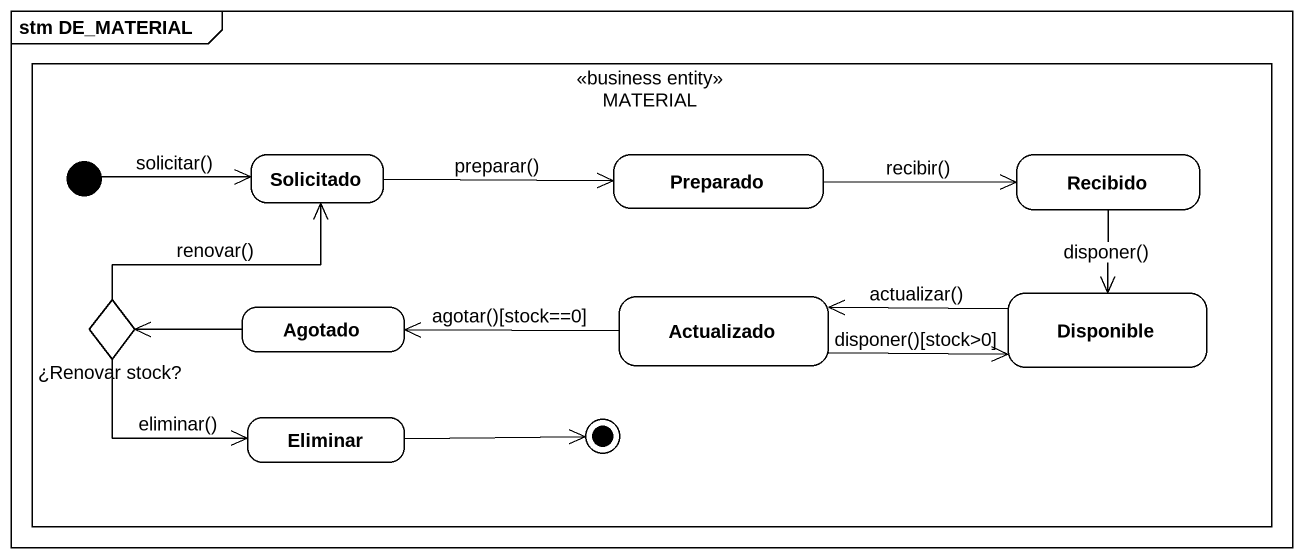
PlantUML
@startuml
mainframe stm DE_MATERIAL
hide empty description
state MATERIAL <<business entity>> {
  state Solicitado
  state Preparado
  state Recibido
  state "¿Renovar stock?" as Renovar_stock <<choice>>
  state Agotado
  state Actualizado
  state Disponible
  state Eliminar
  [*] -right-> Solicitado : solicitar()
  Eliminar -right-> [*]
}
Solicitado -right-> Preparado : preparar()
Preparado -right-> Recibido : recibir()
Recibido --> Disponible : disponer()
Renovar_stock -up-> Solicitado : renovar()
Renovar_stock -right-> Eliminar : eliminar()
Agotado -left-> Renovar_stock
Actualizado -left-> Agotado : agotar()[stock==0]
Actualizado -right-> Disponible : disponer()[stock>0]
Disponible -left-> Actualizado : actualizar()
@enduml
